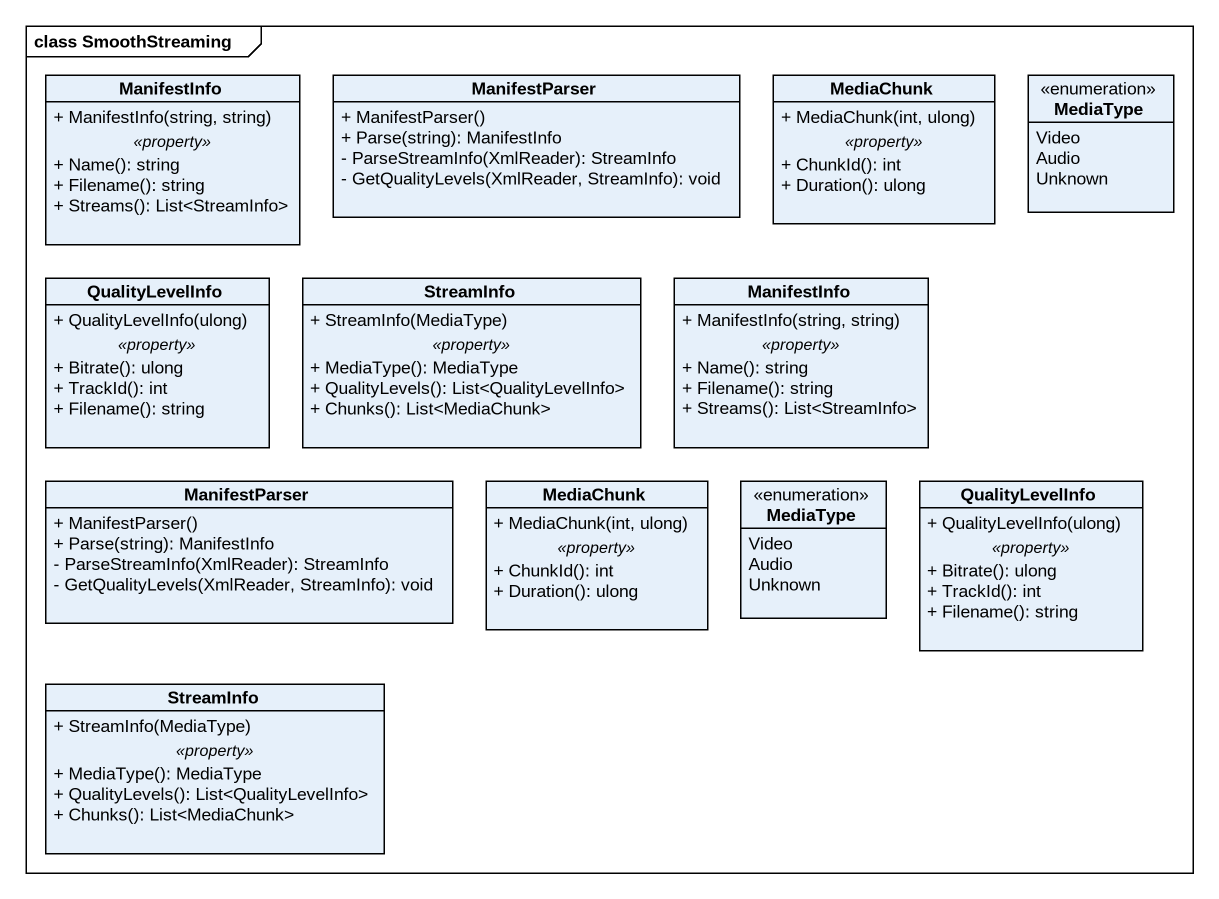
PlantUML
@startuml
mainframe class SmoothStreaming
hide circle
hide empty members
skinparam classAttributeIconSize 0
class ManifestInfo {
  + ManifestInfo(string, string)
  .. <<property>> ..
  + Name(): string
  + Filename(): string
  + Streams(): List<StreamInfo>
}
class ManifestParser {
  + ManifestParser()
  + Parse(string): ManifestInfo
  - ParseStreamInfo(XmlReader): StreamInfo
  - GetQualityLevels(XmlReader, StreamInfo): void
}
class MediaChunk {
  + MediaChunk(int, ulong)
  .. <<property>> ..
  + ChunkId(): int
  + Duration(): ulong
}
enum MediaType {
  Video
  Audio
  Unknown
}
class QualityLevelInfo {
  + QualityLevelInfo(ulong)
  .. <<property>> ..
  + Bitrate(): ulong
  + TrackId(): int
  + Filename(): string
}
class StreamInfo {
  + StreamInfo(MediaType)
  .. <<property>> ..
  + MediaType(): MediaType
  + QualityLevels(): List<QualityLevelInfo>
  + Chunks(): List<MediaChunk>
}
class "ManifestInfo" as ManifestInfo_2 {
  + ManifestInfo(string, string)
  .. <<property>> ..
  + Name(): string
  + Filename(): string
  + Streams(): List<StreamInfo>
}
class "ManifestParser" as ManifestParser_2 {
  + ManifestParser()
  + Parse(string): ManifestInfo
  - ParseStreamInfo(XmlReader): StreamInfo
  - GetQualityLevels(XmlReader, StreamInfo): void
}
class "MediaChunk" as MediaChunk_2 {
  + MediaChunk(int, ulong)
  .. <<property>> ..
  + ChunkId(): int
  + Duration(): ulong
}
enum "MediaType" as MediaType_2 {
  Video
  Audio
  Unknown
}
class "QualityLevelInfo" as QualityLevelInfo_2 {
  + QualityLevelInfo(ulong)
  .. <<property>> ..
  + Bitrate(): ulong
  + TrackId(): int
  + Filename(): string
}
class "StreamInfo" as StreamInfo_2 {
  + StreamInfo(MediaType)
  .. <<property>> ..
  + MediaType(): MediaType
  + QualityLevels(): List<QualityLevelInfo>
  + Chunks(): List<MediaChunk>
}
@enduml
